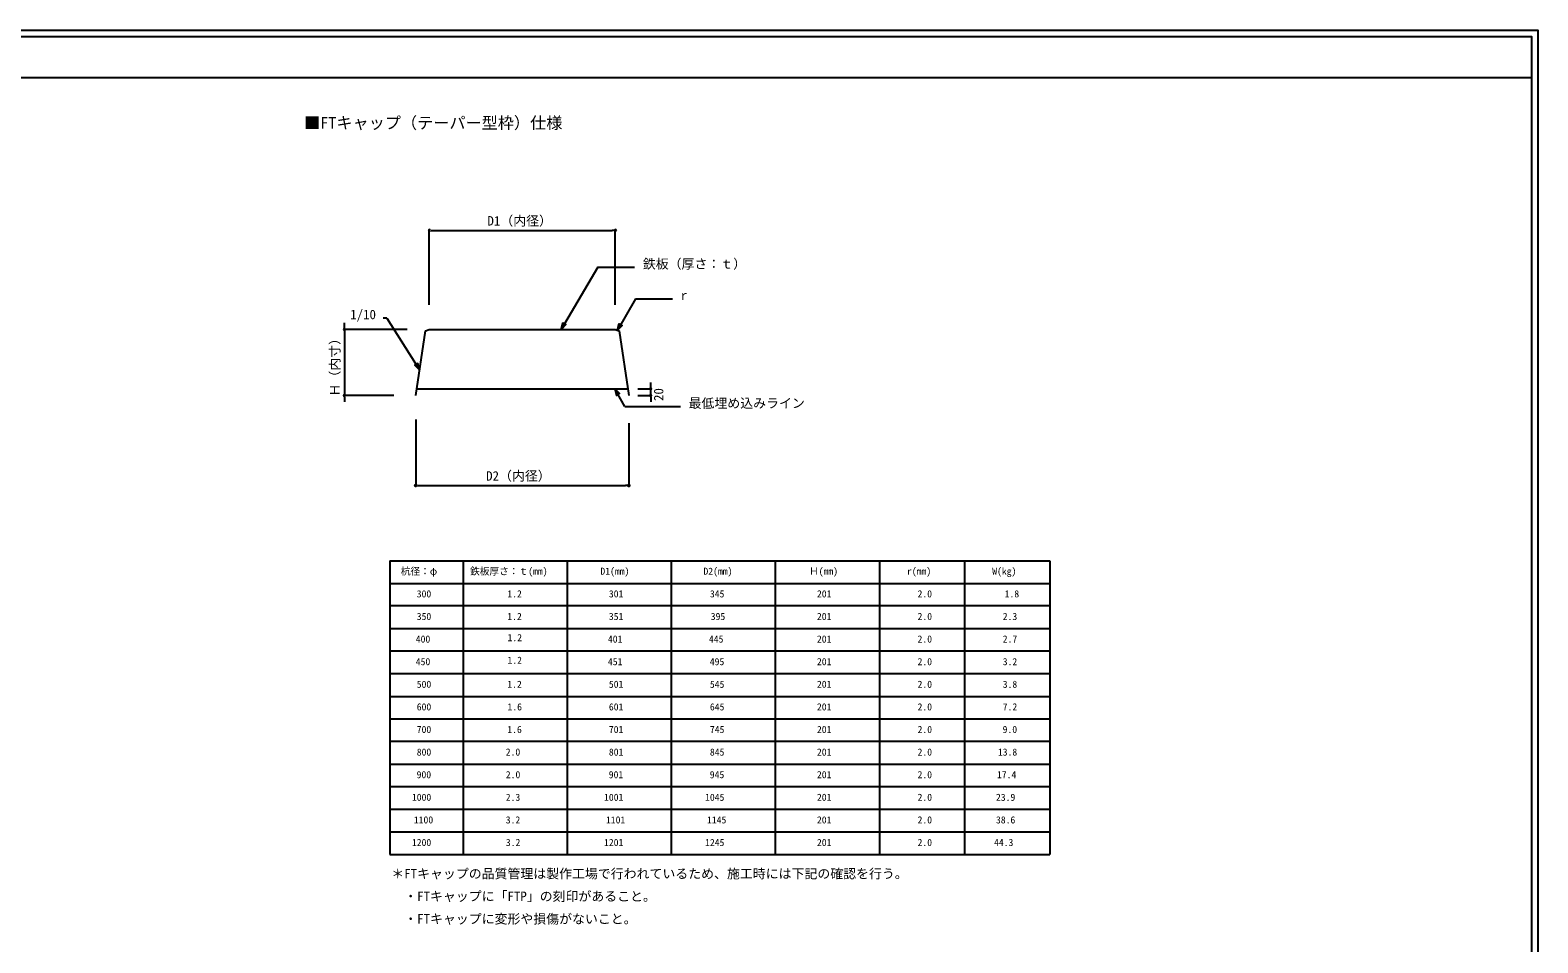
# Model space of a CAD drawing. Units: millimetres on the paper. Extents: x -201 to 201, y -142 to 138.
# Drawn here: x -32.5 to 201, y -3.2 to 138.2 of the extents above; entities that cross this region are included whole.
import ezdxf
from ezdxf.enums import TextEntityAlignment as Align

# ---------------------------------------------------------------- set-up
doc = ezdxf.new("R2010")
doc.units = ezdxf.units.MM
for name, color, linetype in [('0-0_A02', 4, 'Continuous'), ('0-1_C090', 7, 'Continuous'), ('0-6_C007', 7, 'Continuous'), ('0-7_A01', 4, 'Continuous'), ('0-8_A62', 4, 'Continuous')]:
    doc.layers.add(name, color=color, linetype=linetype)
doc.styles.add('ＭＳ ゴシック', font='')
doc.styles.get('ＭＳ ゴシック').set_extended_font_data('MS Gothic')

# ---------------------------------------------------------------- blocks, each defined once
blk = doc.blocks.new('_')
at = {"layer": '0-8_A62', "color": 7}
blk.add_line((-0.5, 0), (-1, 0), dxfattribs=at)
for start, end in [(0, 180), (180, 0)]:
    blk.add_arc((0, 0), 0.25, start, end, dxfattribs=at)
blk = doc.blocks.new('__19')
at = {"layer": '0-8_A62', "color": 7}
blk.add_line((-0.5, 0), (-1, 0), dxfattribs=at)
for start, end in [(0, 180), (180, 0)]:
    blk.add_arc((0, 0), 0.25, start, end, dxfattribs=at)

msp = doc.modelspace()

# ---------------------------------------------------------------- linework, layer by layer
at = {"layer": '0-0_A02', "color": 7}
for points in [[(-201, -140.841), (-201, 138.159), (201, 138.159), (201, -140.841)], [(-200, -139.841), (-200, 137.159), (200, 137.159), (200, -139.841)]]:
    msp.add_lwpolyline(points, close=True, dxfattribs=at)
at = {"layer": '0-0_A02'}
for centre in [(58.114, 107.155), (27.213, 67.656), (60.212, 67.656)]:
    msp.add_circle(centre, 0.125, dxfattribs=at)
for centre, start, end in [((58.114, 107.155), 0, 180), ((58.114, 107.155), 0, 180), ((58.114, 107.155), 0, 180), ((58.114, 107.155), 0, 180), ((58.114, 107.155), 180, 0), ((58.114, 107.155), 180, 0), ((58.114, 107.155), 180, 0), ((58.114, 107.155), 180, 0), ((27.213, 67.656), 0, 180), ((27.213, 67.656), 0, 180), ((27.213, 67.656), 0, 180), ((27.213, 67.656), 0, 180), ((60.212, 67.656), 0, 180), ((60.212, 67.656), 0, 180), ((60.212, 67.656), 0, 180), ((60.212, 67.656), 0, 180), ((27.213, 67.656), 180, 0), ((27.213, 67.656), 180, 0), ((27.213, 67.656), 180, 0), ((27.213, 67.656), 180, 0), ((60.212, 67.656), 180, 0), ((60.212, 67.656), 180, 0), ((60.212, 67.656), 180, 0), ((60.212, 67.656), 180, 0)]:
    msp.add_arc(centre, 0.0625, start, end, dxfattribs=at)
at = {"layer": '0-1_C090'}
msp.add_lwpolyline([(28.715, 91.592), (29.315, 91.834), (58.115, 91.834), (58.715, 91.592)], dxfattribs=at)
at = {"layer": '0-6_C007', "color": 4}
for p, q in [((55.391, 101.451), (49.72, 91.834)), ((55.391, 101.451), (61.111, 101.451)), ((61.268, 96.565), (58.458, 91.697)), ((61.268, 96.565), (66.989, 96.565)), ((59.622, 79.884), (58.045, 82.616)), ((59.622, 79.884), (68.201, 79.884))]:
    msp.add_line(p, q, dxfattribs=at)
at = {"layer": '0-6_C007'}
msp.add_line((22.731, 93.589), (22.182, 93.589), dxfattribs=at)
msp.add_lwpolyline([(22.731, 93.589), (27.81, 85.56), (27.542, 86.56), (27.078, 86.292), (27.81, 85.56)], dxfattribs=at)
at = {"layer": '0-6_C007', "color": 4}
for points in [[(49.72, 91.834), (49.988, 92.834), (50.452, 92.566)], [(58.458, 91.697), (58.725, 92.697), (59.19, 92.429)], [(58.045, 82.616), (58.313, 81.616), (58.777, 81.884)]]:
    msp.add_lwpolyline(points, close=True, dxfattribs=at)
at = {"layer": '0-7_A01'}
for p, q in [((-199.737, 130.83), (200, 130.83)), ((23.188, 56.002), (23.188, 10.502)), ((23.188, 56.002), (50.677, 56.002)), ((34.566, 56.002), (34.566, 10.502)), ((39.3, 56.002), (66.789, 56.002)), ((39.3, 56.002), (66.789, 56.002)), ((50.677, 56.002), (50.677, 24.502)), ((50.677, 56.002), (50.677, 10.502)), ((55.412, 56.002), (82.901, 56.002)), ((55.412, 56.002), (82.901, 56.002)), ((55.412, 56.002), (82.901, 56.002)), ((66.789, 56.002), (66.789, 24.502)), ((66.789, 56.002), (66.789, 24.502)), ((66.789, 56.002), (66.789, 10.502)), ((71.524, 56.002), (125.402, 56.002)), ((82.901, 56.002), (82.901, 24.502)), ((82.901, 56.002), (82.901, 24.502)), ((82.901, 56.002), (82.901, 24.502)), ((82.901, 56.002), (82.901, 10.502)), ((99.013, 56.002), (99.013, 10.502)), ((112.208, 56.002), (112.208, 10.502)), ((125.402, 56.002), (125.402, 10.502)), ((23.197, 52.502), (50.677, 52.502)), ((39.309, 52.502), (66.789, 52.502)), ((39.309, 52.502), (66.789, 52.502)), ((55.421, 52.502), (82.901, 52.502)), ((55.421, 52.502), (82.901, 52.502)), ((55.421, 52.502), (82.901, 52.502)), ((71.532, 52.502), (125.402, 52.502)), ((50.677, 49.002), (23.188, 49.002)), ((66.789, 49.002), (39.3, 49.002)), ((66.789, 49.002), (39.3, 49.002)), ((82.901, 49.002), (55.412, 49.002)), ((82.901, 49.002), (55.412, 49.002)), ((82.901, 49.002), (55.412, 49.002)), ((125.402, 49.002), (71.524, 49.002)), ((23.225, 45.502), (50.705, 45.502)), ((39.336, 45.502), (66.817, 45.502)), ((39.336, 45.502), (66.817, 45.502)), ((55.448, 45.502), (82.928, 45.502)), ((55.448, 45.502), (82.928, 45.502)), ((55.448, 45.502), (82.928, 45.502)), ((71.56, 45.502), (125.402, 45.502)), ((50.705, 42.002), (23.216, 42.002)), ((66.817, 42.002), (39.328, 42.002)), ((66.817, 42.002), (39.328, 42.002)), ((82.928, 42.002), (55.439, 42.002)), ((82.928, 42.002), (55.439, 42.002)), ((82.928, 42.002), (55.439, 42.002)), ((125.402, 42.002), (71.551, 42.002)), ((50.677, 38.502), (23.188, 38.502)), ((66.789, 38.502), (39.3, 38.502)), ((66.789, 38.502), (39.3, 38.502)), ((82.901, 38.502), (55.412, 38.502)), ((82.901, 38.502), (55.412, 38.502)), ((82.901, 38.502), (55.412, 38.502)), ((125.402, 38.502), (71.524, 38.502)), ((23.219, 35.002), (50.677, 35.002)), ((39.331, 35.002), (66.789, 35.002)), ((39.331, 35.002), (66.789, 35.002)), ((55.442, 35.002), (82.901, 35.002)), ((55.442, 35.002), (82.901, 35.002)), ((55.442, 35.002), (82.901, 35.002)), ((71.554, 35.002), (125.402, 35.002)), ((50.677, 31.502), (23.188, 31.502)), ((66.789, 31.502), (39.3, 31.502)), ((66.789, 31.502), (39.3, 31.502)), ((82.901, 31.502), (55.412, 31.502)), ((82.901, 31.502), (55.412, 31.502)), ((82.901, 31.502), (55.412, 31.502)), ((125.402, 31.502), (71.524, 31.502)), ((50.677, 28.002), (23.188, 28.002)), ((66.789, 28.002), (39.3, 28.002)), ((66.789, 28.002), (39.3, 28.002)), ((82.901, 28.002), (55.412, 28.002)), ((82.901, 28.002), (55.412, 28.002)), ((82.901, 28.002), (55.412, 28.002)), ((125.402, 28.002), (71.524, 28.002)), ((23.201, 24.502), (50.677, 24.502)), ((39.312, 24.502), (66.789, 24.502)), ((39.312, 24.502), (66.789, 24.502)), ((55.424, 24.502), (82.901, 24.502)), ((55.424, 24.502), (82.901, 24.502)), ((55.424, 24.502), (82.901, 24.502)), ((71.536, 24.502), (125.402, 24.502)), ((50.677, 21.002), (23.188, 21.002)), ((66.789, 21.002), (39.3, 21.002)), ((66.789, 21.002), (39.3, 21.002)), ((82.901, 21.002), (55.412, 21.002)), ((82.901, 21.002), (55.412, 21.002)), ((82.901, 21.002), (55.412, 21.002)), ((125.402, 21.002), (71.524, 21.002)), ((50.677, 17.502), (23.188, 17.502)), ((66.789, 17.502), (39.3, 17.502)), ((66.789, 17.502), (39.3, 17.502)), ((82.901, 17.502), (55.412, 17.502)), ((82.901, 17.502), (55.412, 17.502)), ((82.901, 17.502), (55.412, 17.502)), ((125.402, 17.502), (71.524, 17.502)), ((50.677, 14.002), (23.188, 14.002)), ((66.789, 14.002), (39.3, 14.002)), ((66.789, 14.002), (39.3, 14.002)), ((82.901, 14.002), (55.412, 14.002)), ((125.402, 14.002), (71.524, 14.002)), ((23.201, 10.502), (50.677, 10.502)), ((39.312, 10.502), (66.789, 10.502)), ((39.312, 10.502), (66.789, 10.502)), ((55.424, 10.502), (82.901, 10.502)), ((55.424, 10.502), (82.901, 10.502)), ((55.424, 10.502), (82.901, 10.502)), ((71.536, 10.502), (125.402, 10.502))]:
    msp.add_line(p, q, dxfattribs=at)
at = {"layer": '0-7_A01', "color": 7}
for p, q in [((27.215, 81.592), (28.715, 91.592)), ((58.715, 91.592), (60.215, 81.592))]:
    msp.add_line(p, q, dxfattribs=at)
at = {"layer": '0-8_A62', "color": 7}
for p, q in [((29.315, 95.643), (29.315, 107.154)), ((29.815, 107.154), (57.615, 107.154)), ((58.115, 95.643), (58.115, 107.154))]:
    msp.add_line(p, q, dxfattribs=at)
at = {"layer": '0-8_A62'}
for p, q in [((16.165, 92.334), (16.165, 92.834)), ((25.9, 91.834), (16.165, 91.834)), ((16.165, 91.834), (16.165, 81.592)), ((27.369, 82.616), (60.061, 82.616)), ((61.593, 82.616), (63.608, 82.616)), ((63.608, 83.116), (63.608, 83.616)), ((63.608, 81.592), (63.608, 82.616)), ((23.8, 81.592), (16.165, 81.592)), ((16.165, 81.092), (16.165, 80.592)), ((61.593, 81.592), (63.608, 81.592)), ((63.608, 81.092), (63.608, 80.592)), ((27.215, 77.879), (27.215, 67.656)), ((60.215, 77.298), (60.215, 67.656)), ((27.715, 67.656), (59.715, 67.656))]:
    msp.add_line(p, q, dxfattribs=at)

# ---------------------------------------------------------------- block references
at = {"layer": '0-8_A62', "xscale": 0.5, "yscale": 0.5}
for name, p, rotation in [('_', (29.315, 107.154), 180), ('__19', (16.165, 91.834), 270), ('__19', (63.608, 82.616), 270), ('__19', (16.165, 81.592), 90), ('__19', (63.608, 81.592), 90), ('__19', (27.215, 67.656), 180)]:
    msp.add_blockref(name, p, dxfattribs=dict(at, rotation=rotation))
for p in [(58.115, 107.154), (60.215, 67.656)]:
    msp.add_blockref('__19', p, dxfattribs=at)

# ---------------------------------------------------------------- texts
at = {"layer": '0-0_A02', "color": 7, "style": 'ＭＳ ゴシック'}
for s, height, p in [('■FTキャップ（テーパー型枠）仕様', 1.833, (9.93, 122.338)), ('1/10', 1.466, (17.065, 92.965))]:
    msp.add_text(s, height=height, dxfattribs=at).set_placement(p, align=Align.BOTTOM_LEFT)
at = {"layer": '0-0_A02', "style": 'ＭＳ ゴシック'}
for s, height, p in [('鉄板（厚さ：ｔ）', 1.466, (62.384, 100.8)), ('r', 1.466, (68.261, 95.914)), ('最低埋め込みライン', 1.466, (69.474, 79.233)), ('杭径：φ', 1.1, (24.899, 53.502)), ('鉄板厚さ：ｔ(mm)', 1.1, (35.636, 53.502)), ('D1(mm)', 1.1, (55.811, 53.502)), ('D2(mm)', 1.1, (71.773, 53.502)), ('Ｈ(mm)', 1.1, (88.119, 53.502)), ('r(mm)', 1.1, (103.302, 53.502)), ('W(kg)', 1.1, (116.497, 53.502)), ('300', 1.1, (27.371, 50.002)), ('1.2', 1.1, (41.401, 50.002)), ('301', 1.1, (57.125, 50.002)), ('345', 1.1, (72.774, 50.002)), ('201', 1.1, (89.348, 50.002)), ('2.0', 1.1, (104.931, 50.002)), ('1.8', 1.1, (118.426, 50.002)), ('350', 1.1, (27.371, 46.502)), ('1.2', 1.1, (41.393, 46.502)), ('351', 1.1, (57.125, 46.502)), ('351', 1.1, (57.125, 46.502)), ('395', 1.1, (72.905, 46.502)), ('201', 1.1, (89.348, 46.502)), ('2.0', 1.1, (104.931, 46.502)), ('2.3', 1.1, (118.126, 46.502)), ('400', 1.1, (27.221, 43.002)), ('1.2', 1.1, (41.429, 43.22)), ('401', 1.1, (56.975, 43.002)), ('445', 1.1, (72.624, 43.002)), ('201', 1.1, (89.348, 43.002)), ('2.0', 1.1, (104.931, 43.002)), ('2.7', 1.1, (118.126, 43.002)), ('450', 1.1, (27.221, 39.502)), ('1.2', 1.1, (41.42, 39.72)), ('451', 1.1, (56.975, 39.502)), ('495', 1.1, (72.755, 39.502)), ('201', 1.1, (89.348, 39.502)), ('2.0', 1.1, (104.931, 39.502)), ('3.2', 1.1, (118.126, 39.502)), ('500', 1.1, (27.371, 36.002)), ('1.2', 1.1, (41.393, 36.002)), ('501', 1.1, (57.125, 36.002)), ('545', 1.1, (72.774, 36.002)), ('201', 1.1, (89.348, 36.002)), ('2.0', 1.1, (104.931, 36.002)), ('3.8', 1.1, (118.126, 36.002)), ('600', 1.1, (27.371, 32.502)), ('1.6', 1.1, (41.423, 32.502)), ('601', 1.1, (57.125, 32.502)), ('645', 1.1, (72.774, 32.502)), ('201', 1.1, (89.348, 32.502)), ('2.0', 1.1, (104.931, 32.502)), ('7.2', 1.1, (118.126, 32.502)), ('700', 1.1, (27.371, 29.002)), ('1.6', 1.1, (41.393, 29.002)), ('701', 1.1, (57.125, 29.002)), ('745', 1.1, (72.774, 29.002)), ('201', 1.1, (89.348, 29.002)), ('2.0', 1.1, (104.931, 29.002)), ('9.0', 1.1, (118.107, 29.002)), ('800', 1.1, (27.371, 25.502)), ('2.0', 1.1, (41.154, 25.502)), ('801', 1.1, (57.125, 25.502)), ('845', 1.1, (72.774, 25.502)), ('201', 1.1, (89.348, 25.502)), ('2.0', 1.1, (104.931, 25.502)), ('13.8', 1.1, (117.376, 25.502)), ('900', 1.1, (27.352, 22.002)), ('2.0', 1.1, (41.166, 22.002)), ('901', 1.1, (57.106, 22.002)), ('945', 1.1, (72.755, 22.002)), ('201', 1.1, (89.348, 22.002)), ('2.0', 1.1, (104.931, 22.002)), ('17.4', 1.1, (117.236, 22.002)), ('1000', 1.1, (26.621, 18.502)), ('2.3', 1.1, (41.154, 18.502)), ('1001', 1.1, (56.375, 18.502)), ('1045', 1.1, (72.024, 18.502)), ('201', 1.1, (89.348, 18.502)), ('2.0', 1.1, (104.931, 18.502)), ('23.9', 1.1, (117.076, 18.502)), ('1100', 1.1, (26.921, 15.002)), ('3.2', 1.1, (41.154, 15.002)), ('1101', 1.1, (56.675, 15.002)), ('1145', 1.1, (72.324, 15.002)), ('201', 1.1, (89.348, 15.002)), ('2.0', 1.1, (104.931, 15.002)), ('38.6', 1.1, (117.076, 15.002)), ('1200', 1.1, (26.621, 11.502)), ('3.2', 1.1, (41.166, 11.502)), ('1201', 1.1, (56.375, 11.502)), ('1245', 1.1, (72.024, 11.502)), ('201', 1.1, (89.348, 11.502)), ('2.0', 1.1, (104.931, 11.502)), ('44.3', 1.1, (116.776, 11.502)), ('＊FTキャップの品質管理は製作工場で行われているため、施工時には下記の確認を行う。', 1.466, (23.43, 6.385)), ('\u3000・FTキャップに「FTP」の刻印があること。', 1.466, (23.43, 2.885)), ('\u3000・FTキャップに変形や損傷がないこと。', 1.466, (23.43, -0.615))]:
    msp.add_text(s, height=height, dxfattribs=at).set_placement(p, align=Align.BOTTOM_LEFT)
at = {"layer": '0-8_A62', "style": 'ＭＳ ゴシック'}
for s, p in [('D1（内径）', (38.319, 107.467)), ('D2（内径）', (38.119, 67.968))]:
    msp.add_text(s, height=1.466, dxfattribs=at).set_placement(p, align=Align.BOTTOM_LEFT)
for s, p in [('Ｈ（内寸）', (15.852, 81.43)), ('20', (66.006, 80.741))]:
    msp.add_text(s, height=1.466, rotation=90, dxfattribs=at).set_placement(p, align=Align.BOTTOM_LEFT)

doc.saveas('drawing.dxf')
